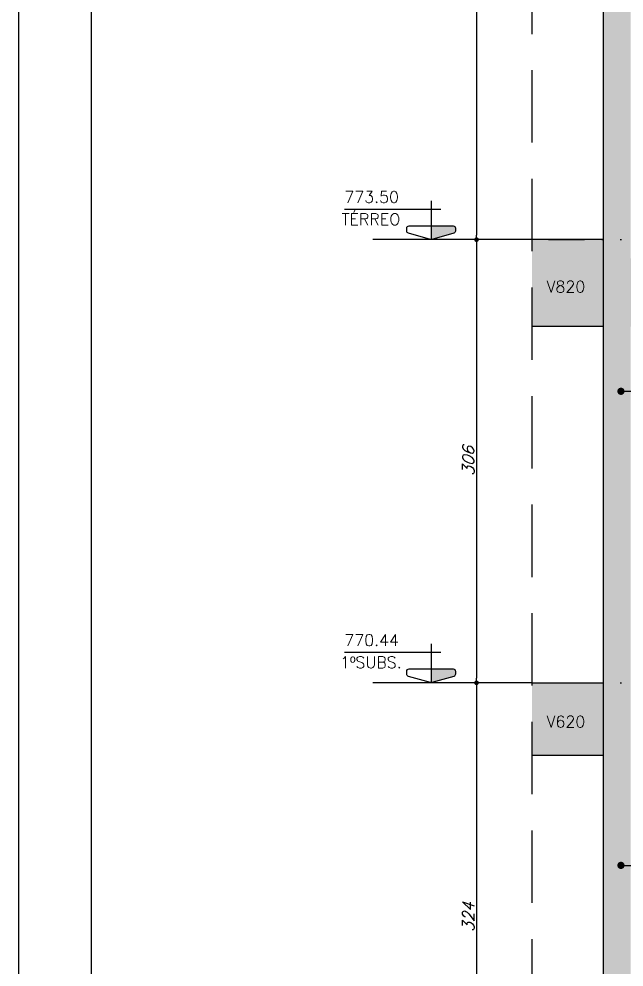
# Model space of a CAD drawing. Header units: millimetres. Extents: x -832 to 3668, y -1574 to 5296.
# Drawn here: x -832 to -415, y 833 to 1487 of the extents above; entities that cross this region are included whole.
import ezdxf
from ezdxf import colors
from ezdxf.entities.mleader import LeaderData, LeaderLine
from ezdxf.enums import TextEntityAlignment as Align
from ezdxf.math import Vec2, Vec3

# ---------------------------------------------------------------- set-up
doc = ezdxf.new("R2010")
doc.units = ezdxf.units.MM
doc.header["$LTSCALE"] = 50
doc.linetypes.add('DASHED', pattern=[0.75, 0.5, -0.25])
doc.linetypes.add('DIVIDE2', pattern=[0.625, 0.25, -0.125, 0, -0.125, 0, -0.125])
for name, color, linetype in [('F-AUX', 2, 'Continuous'), ('F-AUX-RED', 1, 'Continuous'), ('F-CORTE', 4, 'Continuous'), ('F-COTAS', 106, 'Continuous'), ('F-EIXOS-DET', 1, 'Continuous'), ('F-MARGEM', 1, 'Continuous'), ('F-NÍVEL-VISTA', 2, 'Continuous'), ('F-SOLIDO', 71, 'Continuous'), ('F-TEXTO', 6, 'Continuous'), ('F-TEXTO-YELLOW', 2, 'Continuous'), ('F-VISTA', 2, 'Continuous'), ('F-VISTA SÓLIDO', 254, 'Continuous')]:
    doc.layers.add(name, color=color, linetype=linetype)
doc.styles.add('CP-TEXT-INCL', font='romans.shx', dxfattribs={"oblique": 20})
doc.styles.add('MCP', font='romans.shx')
doc.styles.get("Standard").update_dxf_attribs({"font": 'arial.ttf'})
doc.dimstyles.new('CP-COTAS-50', dxfattribs={"dimscale": 0.64, "dimtxt": 12.5, "dimasz": 5, "dimexe": 5, "dimexo": 5, "dimgap": 2.5, "dimtad": 1, "dimdec": 1, "dimdsep": 46, "dimtxsty": 'CP-TEXT-INCL', "dimblk1": 'DOT', "dimblk2": 'DOT', "dimsah": 1, "dimcen": 9, "dimclrd": 256, "dimclre": 256, "dimclrt": 256, "dimadec": 0, "dimazin": 0, "dimtfac": 1, "dimtdec": 1, "dimtmove": 2, "dimatfit": 3, "dimldrblk": 'DOT', "dimfxl": 5, "dimtolj": 1, "dimarcsym": 0})
pattern_1 = [(0, (0, 0), (0, 6.985), [5.08, -1.905]), (90, (0, 0), (-6.985, 4e-16), [5.08, -1.905])]

# ---------------------------------------------------------------- blocks, each defined once
blk = doc.blocks.new('A0-1L_900')
at = {"layer": 'F-MARGEM', "color": 2}
blk.add_lwpolyline([(0, 0), (0, 90), (137.4, 90), (137.4, 0)], close=True, dxfattribs=at)
at = {"layer": 'F-MARGEM', "color": 7}
blk.add_lwpolyline([(2.5, 89), (136.4, 89), (136.4, 1), (2.5, 1)], close=True, dxfattribs=at)
blk = doc.blocks.new('Nível - Vista')
at = {"layer": 'F-NÍVEL-VISTA'}
blk.add_hatch(color=71, dxfattribs=at).paths.add_polyline_path([(0, 0.238), (-0.38, 0.238, 0.414214), (-0.42, 0.198), (-0.42, 0.148, 0.331206), (-0.391, 0.11), (-0.011, 0.002, 0.072993), (0, 0)])
at = {"layer": 'F-NÍVEL-VISTA', "color": 2}
for p, q in [((0, 0.67), (0, 0)), ((-0.168, 0.521), (1.493, 0.521))]:
    blk.add_line(p, q, dxfattribs=at)
blk.add_lwpolyline([(-0.011, 0.002, 0.146769), (0.011, 0.002), (0.391, 0.11, 0.331206), (0.42, 0.148), (0.42, 0.198, 0.414214), (0.38, 0.238), (-0.38, 0.238, 0.414214), (-0.42, 0.198), (-0.42, 0.148, 0.331206), (-0.391, 0.11), (-0.011, 0.002, 0.146769), (0.011, 0.002)], format="xyb", dxfattribs=at)
at = {"layer": 'F-TEXTO', "color": 3, "style": 'MCP'}
for tag, p in [('NÍVEL', (1.026, 0.636)), ('NÍVEL_DETALHE', (1.02, 0.186))]:
    blk.add_attdef(tag, text='', height=0.2, dxfattribs=at).set_placement(p, align=Align.CENTER)
blk = doc.blocks.new('_DOT')
at = {"color": 0, "linetype": 'ByBlock'}
blk.add_line((-0.5, 0), (-1, 0), dxfattribs=at)
at = {"color": 0, "linetype": 'ByBlock', "const_width": 0.5}
blk.add_lwpolyline([(-0.25, 0, 1), (0.25, 0, 1)], format="xyb", close=True, dxfattribs=at)
blk = doc.blocks.new('*D78')
at = {"layer": 'DEFPOINTS', "color": 0, "transparency": 16777216}
for p in [(-516.42, 1675.06), (-516.42, 1335.06), (-516.42, 1335.06)]:
    blk.add_point(p, dxfattribs=at)
at = {"layer": 'F-COTAS', "lineweight": -2, "transparency": 16777216}
blk.add_line((-516.42, 1671.86), (-516.42, 1338.26), dxfattribs=at)
at = {"layer": 'F-COTAS', "lineweight": -2, "transparency": 16777216, "xscale": 3.2, "yscale": 3.2, "zscale": 3.2}
for p, rotation in [((-516.42, 1675.06), 90), ((-516.42, 1335.06), 270)]:
    blk.add_blockref('_DOT', p, dxfattribs=dict(at, rotation=rotation))
at = {"layer": 'F-COTAS', "transparency": 16777216, "insert": (-522.02, 1505.06), "char_height": 8, "attachment_point": 5, "rotation": 90, "style": 'CP-TEXT-INCL'}
blk.add_mtext('\\A1;340', dxfattribs=at)
blk = doc.blocks.new('*D79')
at = {"layer": 'DEFPOINTS', "color": 0, "transparency": 16777216}
for p in [(-516.42, 1335.06), (-516.42, 1029.06), (-516.42, 1029.06)]:
    blk.add_point(p, dxfattribs=at)
at = {"layer": 'F-COTAS', "lineweight": -2, "transparency": 16777216}
blk.add_line((-516.42, 1331.86), (-516.42, 1032.26), dxfattribs=at)
at = {"layer": 'F-COTAS', "lineweight": -2, "transparency": 16777216, "xscale": 3.2, "yscale": 3.2, "zscale": 3.2}
for p, rotation in [((-516.42, 1335.06), 90), ((-516.42, 1029.06), 270)]:
    blk.add_blockref('_DOT', p, dxfattribs=dict(at, rotation=rotation))
at = {"layer": 'F-COTAS', "transparency": 16777216, "insert": (-522.02, 1182.06), "char_height": 8, "attachment_point": 5, "rotation": 90, "style": 'CP-TEXT-INCL'}
blk.add_mtext('\\A1;306', dxfattribs=at)
blk = doc.blocks.new('*D80')
at = {"layer": 'DEFPOINTS', "color": 0, "transparency": 16777216}
for p in [(-516.42, 1029.06), (-516.42, 705.06), (-516.42, 705.06)]:
    blk.add_point(p, dxfattribs=at)
at = {"layer": 'F-COTAS', "lineweight": -2, "transparency": 16777216}
blk.add_line((-516.42, 1025.86), (-516.42, 708.26), dxfattribs=at)
at = {"layer": 'F-COTAS', "lineweight": -2, "transparency": 16777216, "xscale": 3.2, "yscale": 3.2, "zscale": 3.2}
for p, rotation in [((-516.42, 1029.06), 90), ((-516.42, 705.06), 270)]:
    blk.add_blockref('_DOT', p, dxfattribs=dict(at, rotation=rotation))
at = {"layer": 'F-COTAS', "transparency": 16777216, "insert": (-522.02, 867.06), "char_height": 8, "attachment_point": 5, "rotation": 90, "style": 'CP-TEXT-INCL'}
blk.add_mtext('\\A1;324', dxfattribs=at)

msp = doc.modelspace()

# ---------------------------------------------------------------- hatches: boundary and pattern name
h = msp.add_hatch()
h.set_pattern_fill('ANGLE', color=256)
h.set_pattern_definition(pattern_1)
h.paths.add_polyline_path([(-610.63, 1358.49), (-567.01, 1358.49), (-567.01, 1370.49), (-610.63, 1370.49)], flags=9)
h = msp.add_hatch()
h.set_pattern_fill('ANGLE', color=256)
h.set_pattern_definition(pattern_1)
h.paths.add_polyline_path([(-613.47, 1342.76), (-565.28, 1342.76), (-565.28, 1357.04), (-613.47, 1357.04)], flags=9)
h = msp.add_hatch()
h.set_pattern_fill('ANGLE', color=256)
h.set_pattern_definition(pattern_1)
h.paths.add_polyline_path([(-469.7, 1296.58), (-437.51, 1296.58), (-437.51, 1308.58), (-469.7, 1308.58)], flags=9)
h = msp.add_hatch()
h.set_pattern_fill('ANGLE', color=256)
h.set_pattern_definition(pattern_1)
h.paths.add_polyline_path([(-516.14, 1167.76), (-516.14, 1192.33), (-527.89, 1196.61), (-527.89, 1172.04)], flags=9)
h = msp.add_hatch()
h.set_pattern_fill('ANGLE', color=256)
h.set_pattern_definition(pattern_1)
h.paths.add_polyline_path([(-613.47, 1037.13), (-565.28, 1037.13), (-565.28, 1049.13), (-613.47, 1049.13)], flags=9)
h = msp.add_hatch()
h.set_pattern_fill('ANGLE', color=256)
h.set_pattern_definition(pattern_1)
h.paths.add_polyline_path([(-469.7, 996.24), (-437.51, 996.24), (-437.51, 1008.24), (-469.7, 1008.24)], flags=9)
at = {"layer": 'F-SOLIDO'}
h = msp.add_hatch(color=256, dxfattribs=at)
h.dxf.hatch_style = 1
h.paths.add_polyline_path([(-410.07, 4294.74), (-429.07, 4294.73), (-429.07, -692.94), (-478.03, -692.94), (-478.03, -947.94), (-410.07, -947.94)])
h.paths.add_polyline_path([(-307.57, -692.94), (-410.07, -692.94), (-410.07, -947.94), (-307.57, -947.94)])
at = {"layer": 'F-VISTA SÓLIDO'}
h = msp.add_hatch(color=256, dxfattribs=at)
h.dxf.hatch_style = 1
h.paths.add_polyline_path([(-429.07, 1335.06), (-478.03, 1335.06), (-478.03, 1275.06), (-429.07, 1275.06)])
h.paths.add_polyline_path([(-191.95, 1322.06), (-410.07, 1322.06), (-410.07, 1275.06), (-118.85, 1275.06)])
h.paths.add_polyline_path([(166.93, 1335.06), (-156.94, 1335.06), (-158.57, 1334.02), (-158.57, 1322.06), (-128.57, 1322.06), (-128.57, 1320.06), (-130.57, 1320.06), (-130.57, 1304.06), (-100.57, 1304.06), (-100.57, 1302.06), (-102.57, 1302.06), (-102.57, 1286.06), (-72.57, 1286.06), (-72.57, 1284.06), (-74.57, 1284.06), (-74.57, 1275.06), (166.93, 1275.06)])
h = msp.add_hatch(color=256, dxfattribs=at)
h.dxf.hatch_style = 1
h.paths.add_polyline_path([(-429.07, 979.06), (-429.07, 1029.06), (-478.03, 1029.06), (-478.03, 979.06)])

# ---------------------------------------------------------------- linework, layer by layer
at = {"layer": 'F-AUX', "color": 1, "linetype": 'DASHED', "ltscale": 2}
msp.add_line((-478.03, -997.94), (-478.03, 4294.69), dxfattribs=at)
at = {"layer": 'F-CORTE'}
msp.add_line((-429.07, 4294.73), (-429.07, -692.94), dxfattribs=at)
at = {"layer": 'F-EIXOS-DET'}
for points in [[(-478.03, 1335.06), (-588.03, 1335.06)], [(-478.03, 1029.06), (-588.03, 1029.06)]]:
    msp.add_lwpolyline(points, dxfattribs=at)
at = {"layer": 'F-EIXOS-DET', "color": 252, "linetype": 'DIVIDE2', "ltscale": 2}
for points in [[(-466.84, 1335.06), (248.16, 1335.06)], [(-466.84, 1029.06), (248.16, 1029.06)]]:
    msp.add_lwpolyline(points, dxfattribs=at)
at = {"layer": 'F-VISTA'}
for points in [[(-429.07, 1335.06), (-478.03, 1335.06)], [(-429.07, 1275.06), (-478.03, 1275.06)], [(-478.03, 1029.06), (-429.07, 1029.06)], [(-478.03, 979.06), (-429.07, 979.06)]]:
    msp.add_lwpolyline(points, dxfattribs=at)

# ---------------------------------------------------------------- block references
at = {"layer": 'F-MARGEM', "xscale": 50, "yscale": 50, "zscale": 50, "rotation": 90}
msp.add_blockref('A0-1L_900', (3667.68, -1574.47), dxfattribs=at)
at = {"layer": 'F-NÍVEL-VISTA', "linetype": 'Continuous'}
ref = msp.add_blockref('Nível - Vista', (-547.78, 1335.06), dxfattribs=dict(at, xscale=-40, yscale=40, zscale=40))
ref.add_attrib('NÍVEL', '773.50', dxfattribs={"layer": 'F-TEXTO', "color": 3, "height": 8, "style": 'MCP'}).set_placement((-588.82, 1360.49), align=Align.CENTER)
ref = msp.add_blockref('Nível - Vista', (-547.78, 1029.06), dxfattribs=dict(at, xscale=-40, yscale=40, zscale=40))
ref.add_attrib('NÍVEL', '770.44', dxfattribs={"layer": 'F-TEXTO', "color": 3, "height": 8, "style": 'MCP'}).set_placement((-588.82, 1054.49), align=Align.CENTER)

# ---------------------------------------------------------------- texts
at = {"layer": 'F-TEXTO', "color": 3, "style": 'MCP'}
for s, p in [('TÉRREO', (-589.37, 1345.14)), ('1ºSUBS.', (-589.37, 1039.13))]:
    msp.add_text(s, height=8, dxfattribs=at).set_placement(p, align=Align.CENTER)
at = {"layer": 'F-TEXTO-YELLOW', "style": 'MCP'}
for s, p in [('V820', (-468.08, 1298.58)), ('V620', (-468.08, 998.24))]:
    msp.add_text(s, height=8, dxfattribs=at).set_placement(p)

# ---------------------------------------------------------------- dimensions: what is measured, and where the dimension line sits
at = {"layer": 'F-COTAS'}
for base, p1, p2, picture, middle in [((-516.42, 1335.06), (-516.42, 1675.06), (-516.42, 1335.06), '*D78', (-522.02, 1505.06)), ((-516.42, 1029.06), (-516.42, 1335.06), (-516.42, 1029.06), '*D79', (-522.02, 1182.06)), ((-516.42, 705.06), (-516.42, 1029.06), (-516.42, 705.06), '*D80', (-522.02, 867.06))]:
    dim = msp.add_linear_dim(base=base, p1=p1, p2=p2, angle=90, dimstyle='CP-COTAS-50', override={"dimfxl": 2.5}, dxfattribs=at)
    dim.commit()
    dim.dimension.update_dxf_attribs({"geometry": picture, "text_midpoint": middle})

# ---------------------------------------------------------------- leaders
at = {"layer": 'F-AUX-RED'}
ml = msp.add_multileader_mtext('Standard', dxfattribs=at)
ml.set_content('', color=256)
ml.set_leader_properties()
ml.set_arrow_properties(name='DOT')
ml.build(insert=Vec2(0, 0))
ml.multileader.update_dxf_attribs({"text_right_attachment_type": 6, "dogleg_length": 0.36, "arrow_head_size": 5})
ctx = ml.context
ctx.base_point, ctx.char_height, ctx.arrow_head_size, ctx.landing_gap_size, ctx.plane_origin = Vec3(-362.58, 1230.33), 0.18, 5, 0.09, Vec3(-416.72, 1248.33)
ctx.right_attachment = 6
notes = []
notes.append((ctx, [(0, (1, 1, 0), (-396.07, 1230.33), (1, 0), 33.49, [(0, [(-416.72, 1230.33)], 0, [])])]))
ctx.mtext.insert, ctx.mtext.flow_direction = Vec3(-362.49, 1230.42), 5
ml = msp.add_multileader_mtext('Standard', dxfattribs=at)
ml.set_content('', color=256)
ml.set_leader_properties()
ml.set_arrow_properties(name='DOT')
ml.build(insert=Vec2(0, 0))
ml.multileader.update_dxf_attribs({"text_right_attachment_type": 6, "dogleg_length": 0.36, "arrow_head_size": 5})
ctx = ml.context
ctx.base_point, ctx.char_height, ctx.arrow_head_size, ctx.landing_gap_size, ctx.plane_origin = Vec3(-362.58, 902.96), 0.18, 5, 0.09, Vec3(-416.72, 920.96)
ctx.right_attachment = 6
notes.append((ctx, [(0, (1, 1, 0), (-396.07, 902.96), (1, 0), 33.49, [(0, [(-416.72, 902.96)], 0, [])])]))
ctx.mtext.insert, ctx.mtext.flow_direction = Vec3(-362.49, 903.05), 5
for ctx, leaders in notes:
    for number, flags, end, landing, length, lines in leaders:
        leader = LeaderData()
        leader.index, (leader.has_last_leader_line, leader.has_dogleg_vector, leader.attachment_direction) = number, flags
        leader.last_leader_point, leader.dogleg_vector, leader.dogleg_length = Vec3(end), Vec3(landing), length
        for number, points, colour, breaks in lines:
            line = LeaderLine()
            line.index, line.vertices, line.color, line.breaks = number, Vec3.list(points), colors.encode_raw_color(colour), breaks
            leader.lines.append(line)
        ctx.leaders.append(leader)

doc.saveas('drawing.dxf')
